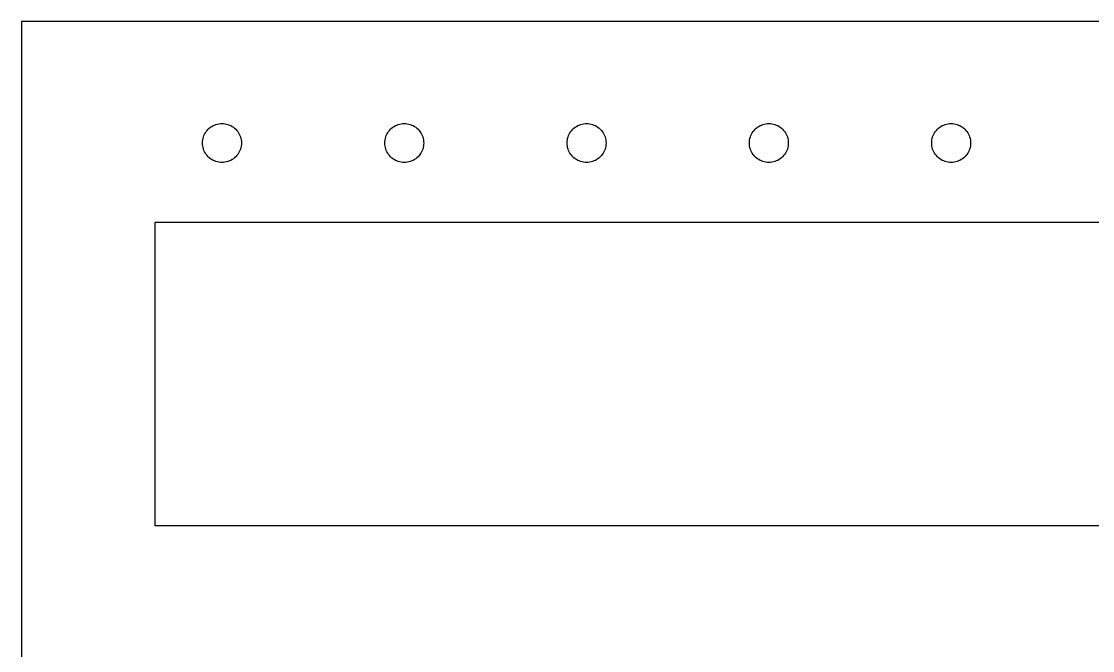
# Model space of a CAD drawing. Extents: x -2 to 337, y 54 to 261.
# Drawn here: x -2.3 to 85.8, y 209.7 to 261.4 of the extents above; entities that cross this region are included whole.
import ezdxf

# ---------------------------------------------------------------- set-up
doc = ezdxf.new("R2010")
doc.units = 0
doc.layers.get('0').update_dxf_attribs({"linetype": 'CONTINUOUS'})

msp = doc.modelspace()

# ---------------------------------------------------------------- linework, layer by layer
at = {"color": 7}
for p, q in [((336.709964, 261.436656), (-2.29, 261.436656)), ((-2.29, 261.436656), (-2.29, 54.436655)), ((13.597697, 252.914663), (13.715567, 252.958661)), ((13.715567, 252.958661), (13.836477, 252.992663)), ((13.836477, 252.992663), (13.959687, 253.016652)), ((13.959687, 253.016652), (14.084449, 253.031666)), ((14.084449, 253.031666), (14.209998, 253.036662)), ((14.209998, 253.036662), (14.335528, 253.031666)), ((14.335528, 253.031666), (14.460287, 253.016652)), ((14.460287, 253.016652), (14.583497, 252.992663)), ((14.583497, 252.992663), (14.704418, 252.958661)), ((14.704418, 252.958661), (14.822288, 252.914663)), ((28.597696, 252.914663), (28.715597, 252.958661)), ((28.715597, 252.958661), (28.836496, 252.992663)), ((28.836496, 252.992663), (28.959697, 253.016652)), ((28.959697, 253.016652), (29.084496, 253.031666)), ((29.084496, 253.031666), (29.209997, 253.036662)), ((29.209997, 253.036662), (29.335496, 253.031666)), ((29.335496, 253.031666), (29.460297, 253.016652)), ((29.460297, 253.016652), (29.583496, 252.992663)), ((29.583496, 252.992663), (29.704397, 252.958661)), ((29.704397, 252.958661), (29.822295, 252.914663)), ((43.597695, 252.914663), (43.715596, 252.958661)), ((43.715596, 252.958661), (43.836494, 252.992663)), ((43.836494, 252.992663), (43.959695, 253.016652)), ((43.959695, 253.016652), (44.084494, 253.031666)), ((44.084494, 253.031666), (44.209995, 253.036662)), ((44.209995, 253.036662), (44.335494, 253.031666)), ((44.335494, 253.031666), (44.460295, 253.016652)), ((44.460295, 253.016652), (44.583497, 252.992663)), ((44.583497, 252.992663), (44.704395, 252.958661)), ((44.704395, 252.958661), (44.822296, 252.914663)), ((58.597696, 252.914663), (58.715594, 252.958661)), ((58.715594, 252.958661), (58.836495, 252.992663)), ((58.836495, 252.992663), (58.959694, 253.016652)), ((58.959694, 253.016652), (59.084495, 253.031666)), ((59.084495, 253.031666), (59.209994, 253.036662)), ((59.209994, 253.036662), (59.335495, 253.031666)), ((59.335495, 253.031666), (59.460294, 253.016652)), ((59.460294, 253.016652), (59.583495, 252.992663)), ((59.583495, 252.992663), (59.704393, 252.958661)), ((59.704393, 252.958661), (59.822294, 252.914663)), ((73.597694, 252.914663), (73.715592, 252.958661)), ((73.715592, 252.958661), (73.836493, 252.992663)), ((73.836493, 252.992663), (73.959695, 253.016652)), ((73.959695, 253.016652), (74.084493, 253.031666)), ((74.084493, 253.031666), (74.209992, 253.036662)), ((74.209992, 253.036662), (74.335493, 253.031666)), ((74.335493, 253.031666), (74.460292, 253.016652)), ((74.460292, 253.016652), (74.583493, 252.992663)), ((74.583493, 252.992663), (74.704394, 252.958661)), ((74.704394, 252.958661), (74.822293, 252.914663)), ((12.731789, 252.048661), (12.784389, 252.162662)), ((12.784389, 252.162662), (12.845767, 252.272664)), ((12.845767, 252.272664), (12.915569, 252.376663)), ((12.915569, 252.376663), (12.993338, 252.475663)), ((12.993338, 252.475663), (13.078617, 252.567662)), ((13.078617, 252.567662), (13.170878, 252.653664)), ((13.170878, 252.653664), (13.269538, 252.730662)), ((13.269538, 252.730662), (13.373999, 252.800662)), ((13.373999, 252.800662), (13.483609, 252.862663)), ((13.483609, 252.862663), (13.597697, 252.914663)), ((14.822288, 252.914663), (14.936379, 252.862663)), ((14.936379, 252.862663), (15.045977, 252.800662)), ((15.045977, 252.800662), (15.150439, 252.730662)), ((15.150439, 252.730662), (15.249109, 252.653664)), ((15.249109, 252.653664), (15.341359, 252.567662)), ((15.341359, 252.567662), (15.426638, 252.475663)), ((15.426638, 252.475663), (15.504419, 252.376663)), ((15.504419, 252.376663), (15.574207, 252.272664)), ((15.574207, 252.272664), (15.635599, 252.162662)), ((15.635599, 252.162662), (15.688199, 252.048661)), ((27.731795, 252.048661), (27.784396, 252.162662)), ((27.784396, 252.162662), (27.845796, 252.272664)), ((27.845796, 252.272664), (27.915595, 252.376663)), ((27.915595, 252.376663), (27.993297, 252.475663)), ((27.993297, 252.475663), (28.078596, 252.567662)), ((28.078596, 252.567662), (28.170896, 252.653664)), ((28.170896, 252.653664), (28.269497, 252.730662)), ((28.269497, 252.730662), (28.373996, 252.800662)), ((28.373996, 252.800662), (28.483597, 252.862663)), ((28.483597, 252.862663), (28.597696, 252.914663)), ((29.822295, 252.914663), (29.936398, 252.862663)), ((29.936398, 252.862663), (30.045996, 252.800662)), ((30.045996, 252.800662), (30.150395, 252.730662)), ((30.150395, 252.730662), (30.249097, 252.653664)), ((30.249097, 252.653664), (30.341395, 252.567662)), ((30.341395, 252.567662), (30.426595, 252.475663)), ((30.426595, 252.475663), (30.504395, 252.376663)), ((30.504395, 252.376663), (30.574197, 252.272664)), ((30.574197, 252.272664), (30.635598, 252.162662)), ((30.635598, 252.162662), (30.688195, 252.048661)), ((42.731794, 252.048661), (42.784395, 252.162662)), ((42.784395, 252.162662), (42.845795, 252.272664)), ((42.845795, 252.272664), (42.915594, 252.376663)), ((42.915594, 252.376663), (42.993296, 252.475663)), ((42.993296, 252.475663), (43.078595, 252.567662)), ((43.078595, 252.567662), (43.170896, 252.653664)), ((43.170896, 252.653664), (43.269495, 252.730662)), ((43.269495, 252.730662), (43.373997, 252.800662)), ((43.373997, 252.800662), (43.483595, 252.862663)), ((43.483595, 252.862663), (43.597695, 252.914663)), ((44.822296, 252.914663), (44.936396, 252.862663)), ((44.936396, 252.862663), (45.045994, 252.800662)), ((45.045994, 252.800662), (45.150397, 252.730662)), ((45.150397, 252.730662), (45.249095, 252.653664)), ((45.249095, 252.653664), (45.341396, 252.567662)), ((45.341396, 252.567662), (45.426596, 252.475663)), ((45.426596, 252.475663), (45.504396, 252.376663)), ((45.504396, 252.376663), (45.574196, 252.272664)), ((45.574196, 252.272664), (45.635596, 252.162662)), ((45.635596, 252.162662), (45.688196, 252.048661)), ((57.731795, 252.048661), (57.784393, 252.162662)), ((57.784393, 252.162662), (57.845793, 252.272664)), ((57.845793, 252.272664), (57.915596, 252.376663)), ((57.915596, 252.376663), (57.993294, 252.475663)), ((57.993294, 252.475663), (58.078596, 252.567662)), ((58.078596, 252.567662), (58.170894, 252.653664)), ((58.170894, 252.653664), (58.269494, 252.730662)), ((58.269494, 252.730662), (58.373995, 252.800662)), ((58.373995, 252.800662), (58.483593, 252.862663)), ((58.483593, 252.862663), (58.597696, 252.914663)), ((59.822294, 252.914663), (59.936394, 252.862663)), ((59.936394, 252.862663), (60.045995, 252.800662)), ((60.045995, 252.800662), (60.150395, 252.730662)), ((60.150395, 252.730662), (60.249094, 252.653664)), ((60.249094, 252.653664), (60.341394, 252.567662)), ((60.341394, 252.567662), (60.426594, 252.475663)), ((60.426594, 252.475663), (60.504395, 252.376663)), ((60.504395, 252.376663), (60.574194, 252.272664)), ((60.574194, 252.272664), (60.635594, 252.162662)), ((60.635594, 252.162662), (60.688195, 252.048661)), ((72.731794, 252.048661), (72.784394, 252.162662)), ((72.784394, 252.162662), (72.845795, 252.272664)), ((72.845795, 252.272664), (72.915594, 252.376663)), ((72.915594, 252.376663), (72.993292, 252.475663)), ((72.993292, 252.475663), (73.078594, 252.567662)), ((73.078594, 252.567662), (73.170892, 252.653664)), ((73.170892, 252.653664), (73.269492, 252.730662)), ((73.269492, 252.730662), (73.373993, 252.800662)), ((73.373993, 252.800662), (73.483594, 252.862663)), ((73.483594, 252.862663), (73.597694, 252.914663)), ((74.822293, 252.914663), (74.936392, 252.862663)), ((74.936392, 252.862663), (75.045993, 252.800662)), ((75.045993, 252.800662), (75.150393, 252.730662)), ((75.150393, 252.730662), (75.249092, 252.653664)), ((75.249092, 252.653664), (75.341393, 252.567662)), ((75.341393, 252.567662), (75.426593, 252.475663)), ((75.426593, 252.475663), (75.504393, 252.376663)), ((75.504393, 252.376663), (75.574192, 252.272664)), ((75.574192, 252.272664), (75.635592, 252.162662)), ((75.635592, 252.162662), (75.688193, 252.048661)), ((12.610001, 251.436662), (12.61494, 251.562663)), ((12.61494, 251.310661), (12.610001, 251.436662)), ((12.61494, 251.562663), (12.6297, 251.686663)), ((12.6297, 251.186661), (12.61494, 251.310661)), ((12.6297, 251.686663), (12.654197, 251.810663)), ((12.654197, 251.810663), (12.688298, 251.930661)), ((12.688298, 251.930661), (12.731789, 252.048661)), ((15.688199, 252.048661), (15.731678, 251.930661)), ((15.731678, 251.930661), (15.765788, 251.810663)), ((15.765788, 251.810663), (15.790285, 251.686663)), ((15.790285, 251.686663), (15.805045, 251.562663)), ((15.805045, 251.310661), (15.790285, 251.186661)), ((15.805045, 251.562663), (15.809984, 251.436662)), ((15.809984, 251.436662), (15.805045, 251.310661)), ((27.61, 251.436662), (27.61491, 251.562663)), ((27.61491, 251.310661), (27.61, 251.436662)), ((27.61491, 251.562663), (27.629699, 251.686663)), ((27.629699, 251.186661), (27.61491, 251.310661)), ((27.629699, 251.686663), (27.654196, 251.810663)), ((27.654196, 251.810663), (27.688296, 251.930661)), ((27.688296, 251.930661), (27.731795, 252.048661)), ((30.688195, 252.048661), (30.731697, 251.930661)), ((30.731697, 251.930661), (30.765795, 251.810663)), ((30.765795, 251.810663), (30.790292, 251.686663)), ((30.790292, 251.686663), (30.80508, 251.562663)), ((30.80508, 251.310661), (30.790292, 251.186661)), ((30.80508, 251.562663), (30.809991, 251.436662)), ((30.809991, 251.436662), (30.80508, 251.310661)), ((42.609999, 251.436662), (42.614909, 251.562663)), ((42.614909, 251.310661), (42.609999, 251.436662)), ((42.614909, 251.562663), (42.629698, 251.686663)), ((42.629698, 251.186661), (42.614909, 251.310661)), ((42.629698, 251.686663), (42.654195, 251.810663)), ((42.654195, 251.810663), (42.688296, 251.930661)), ((42.688296, 251.930661), (42.731794, 252.048661)), ((45.688196, 252.048661), (45.731695, 251.930661)), ((45.731695, 251.930661), (45.765796, 251.810663)), ((45.765796, 251.810663), (45.790293, 251.686663)), ((45.790293, 251.686663), (45.805082, 251.562663)), ((45.805082, 251.310661), (45.790293, 251.186661)), ((45.805082, 251.562663), (45.809992, 251.436662)), ((45.809992, 251.436662), (45.805082, 251.310661)), ((57.61, 251.436662), (57.61491, 251.562663)), ((57.61491, 251.310661), (57.61, 251.436662)), ((57.61491, 251.562663), (57.629699, 251.686663)), ((57.629699, 251.186661), (57.61491, 251.310661)), ((57.629699, 251.686663), (57.654196, 251.810663)), ((57.654196, 251.810663), (57.688294, 251.930661)), ((57.688294, 251.930661), (57.731795, 252.048661)), ((60.688195, 252.048661), (60.731694, 251.930661)), ((60.731694, 251.930661), (60.765794, 251.810663)), ((60.765794, 251.810663), (60.790291, 251.686663)), ((60.790291, 251.686663), (60.80508, 251.562663)), ((60.80508, 251.310661), (60.790291, 251.186661)), ((60.80508, 251.562663), (60.80999, 251.436662)), ((60.80999, 251.436662), (60.80508, 251.310661)), ((72.609998, 251.436662), (72.614909, 251.562663)), ((72.614909, 251.310661), (72.609998, 251.436662)), ((72.614909, 251.562663), (72.629697, 251.686663)), ((72.629697, 251.186661), (72.614909, 251.310661)), ((72.629697, 251.686663), (72.654194, 251.810663)), ((72.654194, 251.810663), (72.688292, 251.930661)), ((72.688292, 251.930661), (72.731794, 252.048661)), ((75.688193, 252.048661), (75.731692, 251.930661)), ((75.731692, 251.930661), (75.765793, 251.810663)), ((75.765793, 251.810663), (75.79029, 251.686663)), ((75.79029, 251.686663), (75.805078, 251.562663)), ((75.805078, 251.310661), (75.79029, 251.186661)), ((75.805078, 251.562663), (75.809989, 251.436662)), ((75.809989, 251.436662), (75.805078, 251.310661)), ((12.654197, 251.062661), (12.6297, 251.186661)), ((12.688298, 250.942663), (12.654197, 251.062661)), ((12.731789, 250.824663), (12.688298, 250.942663)), ((12.784389, 250.710662), (12.731789, 250.824663)), ((12.845767, 250.600664), (12.784389, 250.710662)), ((12.915569, 250.496662), (12.845767, 250.600664)), ((12.993338, 250.397661), (12.915569, 250.496662)), ((13.078617, 250.305662), (12.993338, 250.397661)), ((15.426638, 250.397661), (15.341359, 250.305662)), ((15.504419, 250.496662), (15.426638, 250.397661)), ((15.574207, 250.600664), (15.504419, 250.496662)), ((15.635599, 250.710662), (15.574207, 250.600664)), ((15.688199, 250.824663), (15.635599, 250.710662)), ((15.731678, 250.942663), (15.688199, 250.824663)), ((15.765788, 251.062661), (15.731678, 250.942663)), ((15.790285, 251.186661), (15.765788, 251.062661)), ((27.654196, 251.062661), (27.629699, 251.186661)), ((27.688296, 250.942663), (27.654196, 251.062661)), ((27.731795, 250.824663), (27.688296, 250.942663)), ((27.784396, 250.710662), (27.731795, 250.824663)), ((27.845796, 250.600664), (27.784396, 250.710662)), ((27.915595, 250.496662), (27.845796, 250.600664)), ((27.993297, 250.397661), (27.915595, 250.496662)), ((28.078596, 250.305662), (27.993297, 250.397661)), ((30.426595, 250.397661), (30.341395, 250.305662)), ((30.504395, 250.496662), (30.426595, 250.397661)), ((30.574197, 250.600664), (30.504395, 250.496662)), ((30.635598, 250.710662), (30.574197, 250.600664)), ((30.688195, 250.824663), (30.635598, 250.710662)), ((30.731697, 250.942663), (30.688195, 250.824663)), ((30.765795, 251.062661), (30.731697, 250.942663)), ((30.790292, 251.186661), (30.765795, 251.062661)), ((42.654195, 251.062661), (42.629698, 251.186661)), ((42.688296, 250.942663), (42.654195, 251.062661)), ((42.731794, 250.824663), (42.688296, 250.942663)), ((42.784395, 250.710662), (42.731794, 250.824663)), ((42.845795, 250.600664), (42.784395, 250.710662)), ((42.915594, 250.496662), (42.845795, 250.600664)), ((42.993296, 250.397661), (42.915594, 250.496662)), ((43.078595, 250.305662), (42.993296, 250.397661)), ((45.426596, 250.397661), (45.341396, 250.305662)), ((45.504396, 250.496662), (45.426596, 250.397661)), ((45.574196, 250.600664), (45.504396, 250.496662)), ((45.635596, 250.710662), (45.574196, 250.600664)), ((45.688196, 250.824663), (45.635596, 250.710662)), ((45.731695, 250.942663), (45.688196, 250.824663)), ((45.765796, 251.062661), (45.731695, 250.942663)), ((45.790293, 251.186661), (45.765796, 251.062661)), ((57.654196, 251.062661), (57.629699, 251.186661)), ((57.688294, 250.942663), (57.654196, 251.062661)), ((57.731795, 250.824663), (57.688294, 250.942663)), ((57.784393, 250.710662), (57.731795, 250.824663)), ((57.845793, 250.600664), (57.784393, 250.710662)), ((57.915596, 250.496662), (57.845793, 250.600664)), ((57.993294, 250.397661), (57.915596, 250.496662)), ((58.078596, 250.305662), (57.993294, 250.397661)), ((60.426594, 250.397661), (60.341394, 250.305662)), ((60.504395, 250.496662), (60.426594, 250.397661)), ((60.574194, 250.600664), (60.504395, 250.496662)), ((60.635594, 250.710662), (60.574194, 250.600664)), ((60.688195, 250.824663), (60.635594, 250.710662)), ((60.731694, 250.942663), (60.688195, 250.824663)), ((60.765794, 251.062661), (60.731694, 250.942663)), ((60.790291, 251.186661), (60.765794, 251.062661)), ((72.654194, 251.062661), (72.629697, 251.186661)), ((72.688292, 250.942663), (72.654194, 251.062661)), ((72.731794, 250.824663), (72.688292, 250.942663)), ((72.784394, 250.710662), (72.731794, 250.824663)), ((72.845795, 250.600664), (72.784394, 250.710662)), ((72.915594, 250.496662), (72.845795, 250.600664)), ((72.993292, 250.397661), (72.915594, 250.496662)), ((73.078594, 250.305662), (72.993292, 250.397661)), ((75.426593, 250.397661), (75.341393, 250.305662)), ((75.504393, 250.496662), (75.426593, 250.397661)), ((75.574192, 250.600664), (75.504393, 250.496662)), ((75.635592, 250.710662), (75.574192, 250.600664)), ((75.688193, 250.824663), (75.635592, 250.710662)), ((75.731692, 250.942663), (75.688193, 250.824663)), ((75.765793, 251.062661), (75.731692, 250.942663)), ((75.79029, 251.186661), (75.765793, 251.062661)), ((13.170878, 250.219664), (13.078617, 250.305662)), ((13.269538, 250.142662), (13.170878, 250.219664)), ((13.373999, 250.072662), (13.269538, 250.142662)), ((13.483609, 250.010661), (13.373999, 250.072662)), ((13.597697, 249.958662), (13.483609, 250.010661)), ((13.715567, 249.914663), (13.597697, 249.958662)), ((13.836477, 249.880661), (13.715567, 249.914663)), ((13.959687, 249.856672), (13.836477, 249.880661)), ((14.084449, 249.841658), (13.959687, 249.856672)), ((14.209998, 249.836663), (14.084449, 249.841658)), ((14.335528, 249.841658), (14.209998, 249.836663)), ((14.460287, 249.856672), (14.335528, 249.841658)), ((14.583497, 249.880661), (14.460287, 249.856672)), ((14.704418, 249.914663), (14.583497, 249.880661)), ((14.822288, 249.958662), (14.704418, 249.914663)), ((14.936379, 250.010661), (14.822288, 249.958662)), ((15.045977, 250.072662), (14.936379, 250.010661)), ((15.150439, 250.142662), (15.045977, 250.072662)), ((15.249109, 250.219664), (15.150439, 250.142662)), ((15.341359, 250.305662), (15.249109, 250.219664)), ((28.170896, 250.219664), (28.078596, 250.305662)), ((28.269497, 250.142662), (28.170896, 250.219664)), ((28.373996, 250.072662), (28.269497, 250.142662)), ((28.483597, 250.010661), (28.373996, 250.072662)), ((28.597696, 249.958662), (28.483597, 250.010661)), ((28.715597, 249.914663), (28.597696, 249.958662)), ((28.836496, 249.880661), (28.715597, 249.914663)), ((28.959697, 249.856672), (28.836496, 249.880661)), ((29.084496, 249.841658), (28.959697, 249.856672)), ((29.209997, 249.836663), (29.084496, 249.841658)), ((29.335496, 249.841658), (29.209997, 249.836663)), ((29.460297, 249.856672), (29.335496, 249.841658)), ((29.583496, 249.880661), (29.460297, 249.856672)), ((29.704397, 249.914663), (29.583496, 249.880661)), ((29.822295, 249.958662), (29.704397, 249.914663)), ((29.936398, 250.010661), (29.822295, 249.958662)), ((30.045996, 250.072662), (29.936398, 250.010661)), ((30.150395, 250.142662), (30.045996, 250.072662)), ((30.249097, 250.219664), (30.150395, 250.142662)), ((30.341395, 250.305662), (30.249097, 250.219664)), ((43.170896, 250.219664), (43.078595, 250.305662)), ((43.269495, 250.142662), (43.170896, 250.219664)), ((43.373997, 250.072662), (43.269495, 250.142662)), ((43.483595, 250.010661), (43.373997, 250.072662)), ((43.597695, 249.958662), (43.483595, 250.010661)), ((43.715596, 249.914663), (43.597695, 249.958662)), ((43.836494, 249.880661), (43.715596, 249.914663)), ((43.959695, 249.856672), (43.836494, 249.880661)), ((44.084494, 249.841658), (43.959695, 249.856672)), ((44.209995, 249.836663), (44.084494, 249.841658)), ((44.335494, 249.841658), (44.209995, 249.836663)), ((44.460295, 249.856672), (44.335494, 249.841658)), ((44.583497, 249.880661), (44.460295, 249.856672)), ((44.704395, 249.914663), (44.583497, 249.880661)), ((44.822296, 249.958662), (44.704395, 249.914663)), ((44.936396, 250.010661), (44.822296, 249.958662)), ((45.045994, 250.072662), (44.936396, 250.010661)), ((45.150397, 250.142662), (45.045994, 250.072662)), ((45.249095, 250.219664), (45.150397, 250.142662)), ((45.341396, 250.305662), (45.249095, 250.219664)), ((58.170894, 250.219664), (58.078596, 250.305662)), ((58.269494, 250.142662), (58.170894, 250.219664)), ((58.373995, 250.072662), (58.269494, 250.142662)), ((58.483593, 250.010661), (58.373995, 250.072662)), ((58.597696, 249.958662), (58.483593, 250.010661)), ((58.715594, 249.914663), (58.597696, 249.958662)), ((58.836495, 249.880661), (58.715594, 249.914663)), ((58.959694, 249.856672), (58.836495, 249.880661)), ((59.084495, 249.841658), (58.959694, 249.856672)), ((59.209994, 249.836663), (59.084495, 249.841658)), ((59.335495, 249.841658), (59.209994, 249.836663)), ((59.460294, 249.856672), (59.335495, 249.841658)), ((59.583495, 249.880661), (59.460294, 249.856672)), ((59.704393, 249.914663), (59.583495, 249.880661)), ((59.822294, 249.958662), (59.704393, 249.914663)), ((59.936394, 250.010661), (59.822294, 249.958662)), ((60.045995, 250.072662), (59.936394, 250.010661)), ((60.150395, 250.142662), (60.045995, 250.072662)), ((60.249094, 250.219664), (60.150395, 250.142662)), ((60.341394, 250.305662), (60.249094, 250.219664)), ((73.170892, 250.219664), (73.078594, 250.305662)), ((73.269492, 250.142662), (73.170892, 250.219664)), ((73.373993, 250.072662), (73.269492, 250.142662)), ((73.483594, 250.010661), (73.373993, 250.072662)), ((73.597694, 249.958662), (73.483594, 250.010661)), ((73.715592, 249.914663), (73.597694, 249.958662)), ((73.836493, 249.880661), (73.715592, 249.914663)), ((73.959695, 249.856672), (73.836493, 249.880661)), ((74.084493, 249.841658), (73.959695, 249.856672)), ((74.209992, 249.836663), (74.084493, 249.841658)), ((74.335493, 249.841658), (74.209992, 249.836663)), ((74.460292, 249.856672), (74.335493, 249.841658)), ((74.583493, 249.880661), (74.460292, 249.856672)), ((74.704394, 249.914663), (74.583493, 249.880661)), ((74.822293, 249.958662), (74.704394, 249.914663)), ((74.936392, 250.010661), (74.822293, 249.958662)), ((75.045993, 250.072662), (74.936392, 250.010661)), ((75.150393, 250.142662), (75.045993, 250.072662)), ((75.249092, 250.219664), (75.150393, 250.142662)), ((75.341393, 250.305662), (75.249092, 250.219664)), ((8.709998, 219.936655), (8.709998, 244.936655)), ((8.709998, 244.936655), (319.709969, 244.936655)), ((319.709969, 219.936655), (8.709998, 219.936655))]:
    msp.add_line(p, q, dxfattribs=at)

doc.saveas('drawing.dxf')
